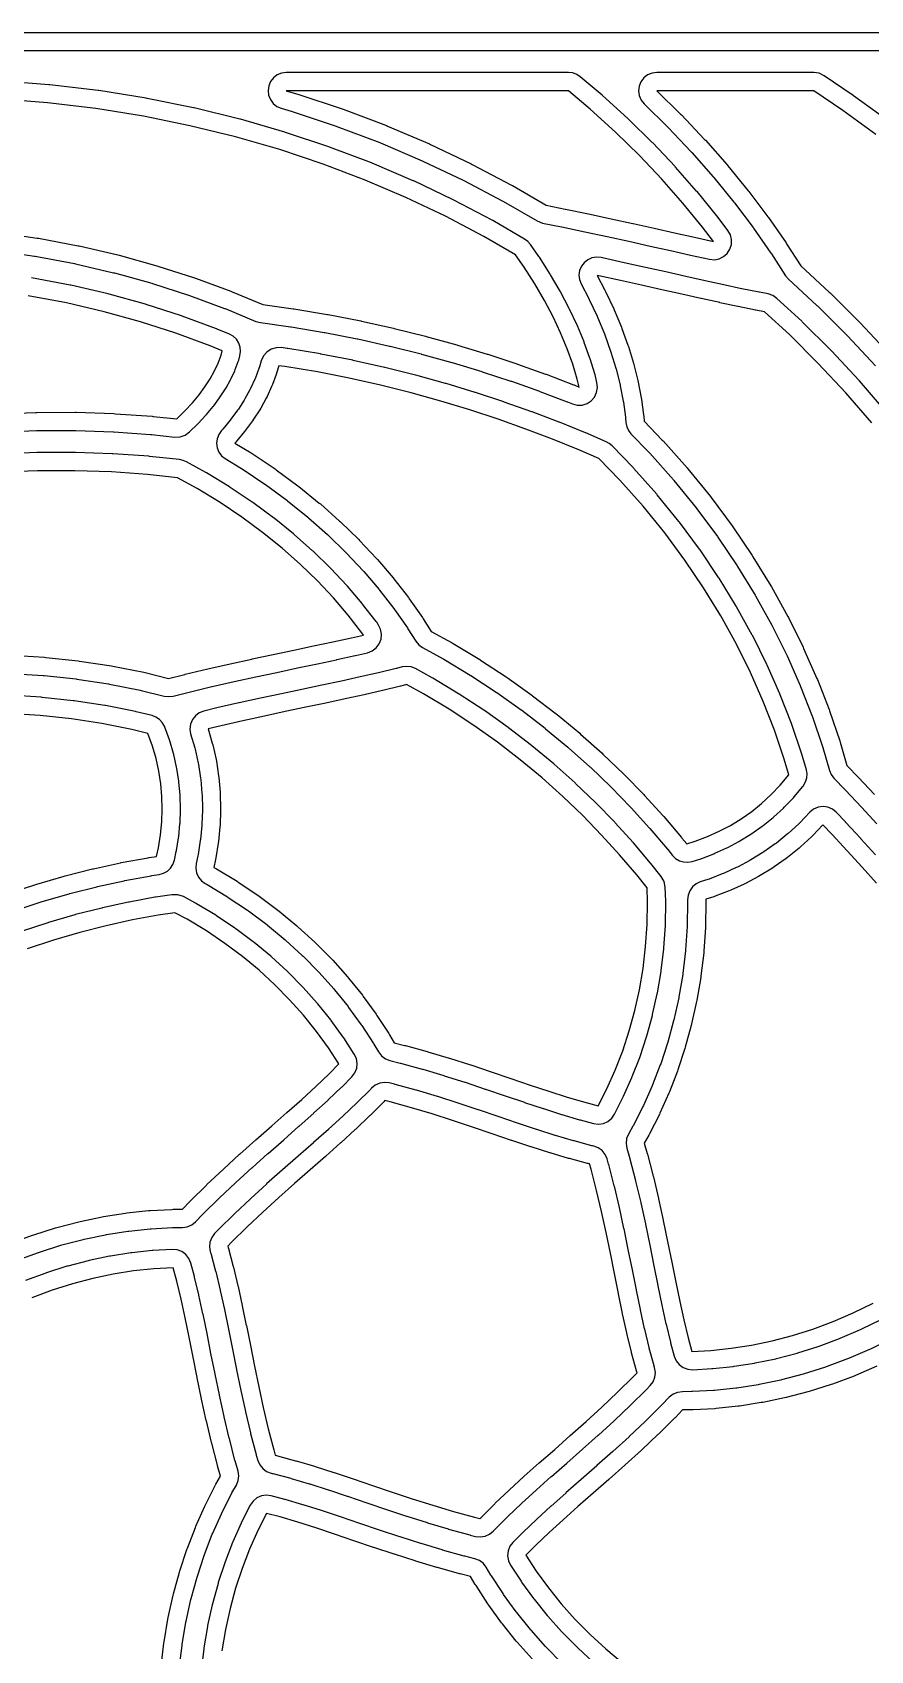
# Model space of a CAD drawing. Header units: millimetres. Extents: x -70 to 70, y -70 to 70.
# Drawn here: x -21.9 to 24, y -18.7 to 70 of the extents above; entities that cross this region are included whole.
import ezdxf

# ---------------------------------------------------------------- set-up
doc = ezdxf.new("R2010")
doc.units = ezdxf.units.MM
for name, color, linetype in [('FACE_OPENINGS', 2, 'Continuous'), ('FACE_OUTER', 3, 'Continuous'), ('MID_OPENINGS', 4, 'Continuous'), ('MID_OUTER', 7, 'Continuous')]:
    doc.layers.add(name, color=color, linetype=linetype)

msp = doc.modelspace()

# ---------------------------------------------------------------- linework, layer by layer
at = {"layer": 'FACE_OPENINGS'}
for points in [[(15.615, 59.925), (15.591, 59.954), (14.513, 61.276), (14.489, 61.305), (13.335, 62.616), (13.31, 62.644), (12.078, 63.941), (12.052, 63.968), (10.743, 65.248), (10.716, 65.273), (9.33, 66.533), (9.302, 66.557), (8.108, 67.564), (7.913, 67.693), (7.694, 67.773), (7.463, 67.8), (-8.015, 67.8), (-8.272, 67.766), (-8.512, 67.668), (-8.718, 67.511), (-8.877, 67.306), (-8.978, 67.067), (-9.014, 66.81), (-8.984, 66.553), (-8.887, 66.312), (-8.733, 66.104), (-8.53, 65.943), (-8.292, 65.839), (-7.738, 65.679), (-7.695, 65.666), (-5.28, 64.861), (-5.238, 64.846), (-2.89, 63.956), (-2.848, 63.939), (-0.568, 62.967), (-0.527, 62.948), (1.681, 61.897), (1.722, 61.877), (3.857, 60.752), (3.896, 60.73), (5.735, 59.662), (6.041, 59.546), (7.08, 59.339), (7.088, 59.337), (8.35, 59.076), (8.357, 59.074), (9.582, 58.812), (10.778, 58.549), (11.939, 58.29), (13.064, 58.038), (14.151, 57.793), (14.153, 57.793), (15.191, 57.562), (15.46, 57.539), (15.725, 57.589), (15.967, 57.708), (16.168, 57.888), (16.314, 58.115), (16.394, 58.373), (16.403, 58.642), (16.338, 58.904), (16.207, 59.14)], [(-10.643, 49.349), (-10.683, 49.292), (-11.047, 48.8), (-11.086, 48.75), (-11.493, 48.262), (-11.531, 48.218), (-11.574, 48.172), (-11.721, 47.967), (-11.812, 47.731), (-11.841, 47.48), (-11.806, 47.23), (-11.71, 46.997), (-11.558, 46.795), (-11.36, 46.637), (-10.476, 46.1), (-10.435, 46.074), (-9.198, 45.245), (-9.158, 45.217), (-7.985, 44.354), (-7.946, 44.324), (-6.839, 43.43), (-6.801, 43.397), (-5.76, 42.475), (-5.723, 42.441), (-4.747, 41.494), (-4.712, 41.458), (-3.803, 40.489), (-3.768, 40.451), (-2.926, 39.464), (-2.893, 39.423), (-2.117, 38.42), (-2.085, 38.378), (-1.375, 37.362), (-1.345, 37.317), (-0.915, 36.633), (-0.754, 36.437), (-0.549, 36.288), (0.59, 35.663), (0.627, 35.641), (2.069, 34.774), (2.105, 34.752), (3.493, 33.843), (3.527, 33.819), (4.861, 32.871), (4.895, 32.846), (6.174, 31.862), (6.206, 31.836), (7.431, 30.82), (7.462, 30.794), (8.632, 29.748), (8.661, 29.722), (9.778, 28.651), (9.805, 28.624), (10.868, 27.532), (10.893, 27.505), (11.904, 26.394), (11.928, 26.367), (12.887, 25.241), (12.909, 25.214), (13.165, 24.893), (13.337, 24.725), (13.543, 24.602), (13.774, 24.533), (14.014, 24.52), (14.25, 24.565), (14.714, 24.713), (14.768, 24.731), (15.438, 24.987), (15.492, 25.01), (16.136, 25.301), (16.192, 25.329), (16.81, 25.656), (16.865, 25.687), (17.459, 26.051), (17.513, 26.086), (18.083, 26.487), (18.135, 26.526), (18.68, 26.966), (18.73, 27.009), (19.251, 27.488), (19.297, 27.534), (19.793, 28.053), (19.836, 28.101), (20.306, 28.662), (20.345, 28.712), (20.35, 28.719), (20.464, 28.918), (20.53, 29.137), (20.544, 29.365), (20.505, 29.59), (20.256, 30.45), (20.243, 30.492), (19.705, 32.076), (19.69, 32.118), (19.073, 33.698), (19.056, 33.739), (18.359, 35.314), (18.34, 35.354), (17.563, 36.918), (17.542, 36.958), (16.683, 38.509), (16.66, 38.548), (15.72, 40.083), (15.696, 40.12), (14.673, 41.634), (14.647, 41.67), (13.542, 43.161), (13.515, 43.195), (12.328, 44.658), (12.3, 44.691), (11.031, 46.123), (11.001, 46.155), (9.851, 47.344), (9.699, 47.472), (9.525, 47.568), (8.415, 48.043), (8.396, 48.05), (6.964, 48.629), (6.944, 48.637), (5.472, 49.196), (5.451, 49.204), (3.939, 49.741), (3.917, 49.748), (2.365, 50.26), (2.342, 50.267), (0.75, 50.751), (0.726, 50.758), (-0.907, 51.21), (-0.931, 51.217), (-2.603, 51.635), (-2.629, 51.641), (-4.34, 52.022), (-4.366, 52.028), (-6.116, 52.368), (-6.143, 52.373), (-7.93, 52.671), (-7.958, 52.675), (-8.288, 52.721), (-8.573, 52.719), (-8.846, 52.637), (-9.085, 52.481), (-9.27, 52.265), (-9.386, 52.005), (-9.483, 51.668), (-9.51, 51.585), (-9.702, 51.07), (-9.734, 50.993), (-9.97, 50.484), (-10.006, 50.413), (-10.284, 49.911), (-10.322, 49.847)], [(-6.059, 34.22), (-7.152, 33.99), (-8.275, 33.753), (-8.277, 33.752), (-9.426, 33.507), (-9.431, 33.506), (-10.606, 33.248), (-10.613, 33.247), (-11.814, 32.974), (-11.823, 32.972), (-12.531, 32.805), (-12.783, 32.708), (-12.999, 32.547), (-13.165, 32.334), (-13.268, 32.085), (-13.3, 31.817), (-13.26, 31.55), (-13.035, 30.782), (-13.017, 30.713), (-12.847, 29.952), (-12.833, 29.881), (-12.714, 29.118), (-12.705, 29.047), (-12.636, 28.283), (-12.632, 28.212), (-12.612, 27.445), (-12.613, 27.376), (-12.641, 26.608), (-12.646, 26.54), (-12.722, 25.771), (-12.731, 25.706), (-12.854, 24.935), (-12.866, 24.873), (-12.96, 24.444), (-12.982, 24.187), (-12.937, 23.932), (-12.829, 23.698), (-12.665, 23.499), (-12.455, 23.349), (-12.395, 23.317), (-12.347, 23.29), (-11.239, 22.624), (-11.193, 22.594), (-10.135, 21.884), (-10.09, 21.852), (-9.082, 21.1), (-9.038, 21.066), (-8.082, 20.274), (-8.04, 20.238), (-7.135, 19.41), (-7.096, 19.371), (-6.244, 18.509), (-6.206, 18.468), (-5.407, 17.574), (-5.372, 17.532), (-4.627, 16.608), (-4.593, 16.564), (-3.902, 15.613), (-3.871, 15.568), (-3.234, 14.592), (-3.205, 14.546), (-2.956, 14.12), (-2.793, 13.911), (-2.58, 13.752), (-2.333, 13.654), (-1.769, 13.514), (-1.742, 13.507), (-0.556, 13.18), (-0.533, 13.173), (0.626, 12.826), (0.644, 12.821), (1.776, 12.46), (1.789, 12.456), (2.896, 12.088), (2.903, 12.086), (3.987, 11.718), (5.043, 11.36), (5.049, 11.358), (6.074, 11.018), (6.086, 11.014), (7.082, 10.699), (7.101, 10.693), (8.071, 10.406), (8.096, 10.399), (8.838, 10.201), (9.108, 10.167), (9.377, 10.207), (9.625, 10.318), (9.834, 10.492), (9.989, 10.715), (10.464, 11.654), (10.485, 11.699), (10.941, 12.723), (10.96, 12.769), (11.368, 13.825), (11.385, 13.872), (11.743, 14.958), (11.757, 15.006), (12.064, 16.122), (12.076, 16.171), (12.329, 17.314), (12.339, 17.364), (12.537, 18.533), (12.544, 18.583), (12.685, 19.777), (12.689, 19.827), (12.772, 21.044), (12.774, 21.094), (12.796, 22.332), (12.795, 22.381), (12.771, 23.146), (12.71, 23.459), (12.552, 23.738), (11.982, 24.452), (11.962, 24.476), (11.026, 25.575), (11.004, 25.6), (10.018, 26.684), (9.995, 26.708), (8.958, 27.774), (8.934, 27.798), (7.845, 28.842), (7.819, 28.866), (6.677, 29.885), (6.65, 29.909), (5.456, 30.9), (5.427, 30.923), (4.18, 31.882), (4.149, 31.905), (2.849, 32.829), (2.818, 32.85), (1.465, 33.736), (1.432, 33.757), (0.027, 34.602), (-0.007, 34.621), (-0.934, 35.131), (-1.168, 35.223), (-1.417, 35.254), (-1.666, 35.222), (-1.978, 35.142), (-1.995, 35.138), (-2.951, 34.906), (-2.964, 34.903), (-3.956, 34.676), (-3.965, 34.674), (-4.989, 34.449), (-6.056, 34.221)], [(10.965, 2.172), (10.742, 3.291), (10.741, 3.297), (10.508, 4.43), (10.505, 4.442), (10.255, 5.587), (10.251, 5.604), (9.977, 6.76), (9.972, 6.781), (9.669, 7.946), (9.662, 7.971), (9.578, 8.263), (9.472, 8.505), (9.306, 8.711), (9.092, 8.866), (8.845, 8.96), (8.784, 8.974), (8.75, 8.982), (7.772, 9.244), (7.745, 9.251), (6.751, 9.545), (6.73, 9.551), (5.717, 9.872), (5.703, 9.877), (4.668, 10.22), (4.661, 10.223), (3.602, 10.582), (2.521, 10.948), (2.515, 10.95), (1.417, 11.315), (1.406, 11.319), (0.289, 11.674), (0.272, 11.68), (-0.866, 12.02), (-0.887, 12.027), (-2.047, 12.346), (-2.072, 12.353), (-2.367, 12.426), (-2.63, 12.455), (-2.891, 12.414), (-3.132, 12.307), (-3.337, 12.139), (-3.379, 12.094), (-3.404, 12.069), (-4.119, 11.353), (-4.14, 11.333), (-4.891, 10.619), (-4.907, 10.604), (-5.691, 9.887), (-5.702, 9.877), (-6.517, 9.153), (-6.522, 9.148), (-7.363, 8.41), (-8.221, 7.657), (-8.226, 7.653), (-9.09, 6.885), (-9.099, 6.877), (-9.966, 6.087), (-9.979, 6.075), (-10.843, 5.26), (-10.859, 5.245), (-11.716, 4.4), (-11.734, 4.382), (-11.945, 4.163), (-12.101, 3.95), (-12.197, 3.704), (-12.224, 3.441), (-12.182, 3.18), (-12.164, 3.12), (-12.154, 3.087), (-11.891, 2.109), (-11.884, 2.081), (-11.642, 1.074), (-11.637, 1.053), (-11.408, 0.015), (-11.405, 0), (-11.185, -1.067), (-11.184, -1.075), (-10.965, -2.172), (-10.742, -3.291), (-10.741, -3.297), (-10.508, -4.43), (-10.505, -4.442), (-10.255, -5.587), (-10.251, -5.604), (-9.977, -6.76), (-9.972, -6.781), (-9.669, -7.946), (-9.662, -7.971), (-9.578, -8.263), (-9.472, -8.505), (-9.306, -8.711), (-9.092, -8.866), (-8.845, -8.96), (-8.784, -8.974), (-8.75, -8.982), (-7.772, -9.244), (-7.745, -9.251), (-6.751, -9.545), (-6.73, -9.551), (-5.717, -9.872), (-5.703, -9.877), (-4.668, -10.22), (-4.661, -10.223), (-3.602, -10.582), (-2.521, -10.948), (-2.515, -10.95), (-1.417, -11.315), (-1.406, -11.319), (-0.289, -11.674), (-0.272, -11.68), (0.866, -12.02), (0.887, -12.027), (2.047, -12.346), (2.072, -12.353), (2.367, -12.426), (2.63, -12.455), (2.891, -12.414), (3.132, -12.307), (3.337, -12.139), (3.379, -12.094), (3.404, -12.069), (4.119, -11.353), (4.14, -11.333), (4.891, -10.619), (4.907, -10.604), (5.691, -9.887), (5.702, -9.877), (6.517, -9.153), (6.522, -9.148), (7.363, -8.41), (8.221, -7.657), (8.226, -7.653), (9.09, -6.885), (9.099, -6.877), (9.966, -6.087), (9.979, -6.075), (10.843, -5.26), (10.859, -5.245), (11.716, -4.4), (11.734, -4.382), (11.945, -4.163), (12.101, -3.95), (12.197, -3.704), (12.224, -3.441), (12.182, -3.18), (12.164, -3.12), (12.154, -3.087), (11.891, -2.109), (11.884, -2.081), (11.642, -1.074), (11.637, -1.053), (11.408, -0.015), (11.405, 0), (11.185, 1.067), (11.184, 1.075)]]:
    msp.add_lwpolyline(points, close=True, dxfattribs=at)
for points in [[(24.912, 65.206), (23.094, 66.528), (23.069, 66.545), (21.485, 67.626), (21.216, 67.756), (20.921, 67.8), (12.303, 67.8), (12.043, 67.766), (11.801, 67.665), (11.593, 67.505), (11.435, 67.296), (11.335, 67.053), (11.303, 66.793), (11.339, 66.533), (11.442, 66.292), (11.604, 66.085), (12.906, 64.811), (12.935, 64.782), (14.194, 63.455), (14.222, 63.424), (15.404, 62.082), (15.43, 62.05), (16.534, 60.697), (16.56, 60.664), (17.587, 59.302), (17.612, 59.268), (18.563, 57.901), (18.587, 57.866), (19.356, 56.665), (19.521, 56.468), (21.077, 55.038), (21.107, 55.009), (22.726, 53.403), (22.755, 53.373), (24.291, 51.728)], [(-24.028, 58.067), (-21.823, 57.742), (-21.779, 57.735), (-19.625, 57.327), (-19.58, 57.317), (-17.481, 56.828), (-17.437, 56.817), (-15.394, 56.252), (-15.35, 56.238), (-13.367, 55.599), (-13.324, 55.584), (-11.402, 54.875), (-11.359, 54.858), (-9.684, 54.158), (-9.435, 54.09), (-7.779, 53.862), (-7.749, 53.857), (-5.931, 53.554), (-5.901, 53.549), (-4.122, 53.203), (-4.093, 53.197), (-2.354, 52.809), (-2.326, 52.803), (-0.626, 52.378), (-0.6, 52.371), (1.059, 51.911), (1.085, 51.903), (2.703, 51.412), (2.728, 51.404), (4.305, 50.884), (4.329, 50.876), (5.864, 50.331), (5.887, 50.322), (7.381, 49.754), (7.403, 49.746), (7.677, 49.635), (7.943, 49.568), (8.217, 49.576), (8.479, 49.658), (8.708, 49.808), (8.888, 50.014), (9.006, 50.262), (9.052, 50.532), (9.022, 50.804), (8.917, 51.227), (8.903, 51.277), (8.651, 52.104), (8.635, 52.151), (8.33, 52.998), (8.313, 53.043), (7.953, 53.909), (7.935, 53.951), (7.52, 54.834), (7.5, 54.875), (7.027, 55.772), (7.006, 55.81), (6.476, 56.72), (6.454, 56.757), (5.864, 57.677), (5.841, 57.711), (5.374, 58.377), (5.232, 58.54), (5.057, 58.668), (3.313, 59.681), (3.277, 59.701), (1.182, 60.805), (1.145, 60.823), (-1.023, 61.855), (-1.06, 61.872), (-3.298, 62.827), (-3.336, 62.842), (-5.643, 63.716), (-5.681, 63.73), (-8.053, 64.52), (-8.092, 64.533), (-10.526, 65.235), (-10.566, 65.246), (-13.06, 65.857), (-13.099, 65.866), (-15.65, 66.382), (-15.69, 66.389), (-18.294, 66.807), (-18.334, 66.813), (-20.988, 67.129), (-21.028, 67.133), (-23.532, 67.329)], [(24.851, 49.248), (23.425, 50.896), (23.4, 50.924), (21.892, 52.539), (21.866, 52.566), (20.277, 54.143), (20.249, 54.169), (18.891, 55.417), (18.664, 55.574), (18.403, 55.663), (17.928, 55.755), (17.917, 55.757), (16.966, 55.951), (16.957, 55.953), (15.974, 56.162), (14.949, 56.386), (13.891, 56.622), (13.889, 56.622), (12.801, 56.867), (11.679, 57.119), (11.677, 57.119), (10.523, 57.377), (10.52, 57.377), (9.334, 57.638), (9.329, 57.639), (9.246, 57.656), (8.996, 57.678), (8.748, 57.636), (8.519, 57.534), (8.322, 57.378), (8.17, 57.178), (8.073, 56.946), (8.037, 56.698), (8.063, 56.448), (8.151, 56.213), (8.573, 55.411), (8.595, 55.367), (9.032, 54.439), (9.052, 54.393), (9.431, 53.478), (9.45, 53.429), (9.773, 52.532), (9.791, 52.48), (10.059, 51.6), (10.074, 51.546), (10.289, 50.685), (10.302, 50.628), (10.464, 49.788), (10.474, 49.728), (10.586, 48.911), (10.593, 48.848), (10.611, 48.614), (10.655, 48.388), (10.749, 48.179), (10.889, 47.996), (11.88, 46.972), (11.913, 46.937), (13.214, 45.47), (13.245, 45.433), (14.462, 43.933), (14.492, 43.895), (15.626, 42.365), (15.654, 42.326), (16.704, 40.771), (16.73, 40.73), (17.696, 39.154), (17.721, 39.112), (18.604, 37.518), (18.626, 37.474), (19.426, 35.866), (19.447, 35.822), (20.163, 34.203), (20.182, 34.157), (20.817, 32.531), (20.834, 32.485), (21.387, 30.855), (21.402, 30.808), (21.767, 29.547), (21.863, 29.324), (22.009, 29.131), (22.639, 28.478), (22.648, 28.469), (23.52, 27.545), (23.527, 27.537), (24.369, 26.627)], [(-23.821, 48.089), (-21.716, 48.172), (-21.675, 48.172), (-19.597, 48.177), (-19.557, 48.177), (-17.508, 48.106), (-17.468, 48.104), (-15.451, 47.96), (-15.411, 47.957), (-14.129, 47.818), (-13.836, 47.83), (-13.559, 47.926), (-13.322, 48.098), (-12.875, 48.535), (-12.842, 48.57), (-12.431, 49.013), (-12.396, 49.052), (-12.029, 49.493), (-11.993, 49.539), (-11.668, 49.978), (-11.633, 50.029), (-11.351, 50.466), (-11.316, 50.524), (-11.075, 50.96), (-11.042, 51.024), (-10.841, 51.459), (-10.812, 51.529), (-10.649, 51.964), (-10.624, 52.039), (-10.56, 52.266), (-10.522, 52.505), (-10.542, 52.746), (-10.62, 52.975), (-10.75, 53.178), (-10.925, 53.344), (-11.136, 53.464), (-11.801, 53.742), (-11.84, 53.757), (-13.718, 54.45), (-13.757, 54.464), (-15.697, 55.089), (-15.737, 55.101), (-17.735, 55.655), (-17.775, 55.665), (-19.83, 56.143), (-19.871, 56.152), (-21.98, 56.552)], [(-23.141, 34.868), (-21.348, 34.756), (-21.299, 34.752), (-19.539, 34.563), (-19.49, 34.557), (-17.764, 34.293), (-17.716, 34.285), (-16.027, 33.949), (-15.979, 33.938), (-14.705, 33.625), (-14.464, 33.596), (-14.224, 33.625), (-13.343, 33.845), (-13.331, 33.848), (-12.095, 34.141), (-12.084, 34.144), (-10.875, 34.418), (-10.867, 34.42), (-9.686, 34.678), (-8.527, 34.926), (-7.4, 35.164), (-6.309, 35.394), (-6.306, 35.394), (-5.251, 35.62), (-5.245, 35.621), (-4.228, 35.845), (-4.219, 35.847), (-3.563, 35.997), (-3.303, 36.096), (-3.08, 36.264), (-2.912, 36.486), (-2.812, 36.746), (-2.788, 37.023), (-2.841, 37.297), (-2.967, 37.545), (-3.053, 37.668), (-3.082, 37.707), (-3.826, 38.668), (-3.856, 38.705), (-4.664, 39.652), (-4.696, 39.687), (-5.569, 40.618), (-5.602, 40.651), (-6.54, 41.562), (-6.574, 41.594), (-7.578, 42.482), (-7.612, 42.512), (-8.681, 43.375), (-8.716, 43.402), (-9.849, 44.236), (-9.886, 44.261), (-11.083, 45.063), (-11.12, 45.087), (-12.381, 45.853), (-12.418, 45.875), (-13.491, 46.465), (-13.673, 46.543), (-13.866, 46.583), (-15.52, 46.761), (-15.556, 46.765), (-17.533, 46.905), (-17.569, 46.907), (-19.578, 46.977), (-19.615, 46.977), (-21.652, 46.972), (-21.689, 46.972), (-23.753, 46.89)], [(-22.937, 21.859), (-21.447, 22.35), (-21.409, 22.362), (-19.924, 22.793), (-19.887, 22.803), (-18.409, 23.178), (-18.373, 23.186), (-16.906, 23.506), (-16.871, 23.513), (-15.416, 23.781), (-15.382, 23.786), (-14.976, 23.848), (-14.744, 23.912), (-14.535, 24.03), (-14.359, 24.195), (-14.228, 24.396), (-14.149, 24.623), (-14.045, 25.099), (-14.034, 25.155), (-13.921, 25.863), (-13.913, 25.922), (-13.843, 26.625), (-13.839, 26.687), (-13.813, 27.386), (-13.813, 27.449), (-13.831, 28.146), (-13.834, 28.21), (-13.897, 28.904), (-13.905, 28.968), (-14.013, 29.661), (-14.026, 29.725), (-14.18, 30.416), (-14.196, 30.478), (-14.398, 31.168), (-14.419, 31.229), (-14.669, 31.917), (-14.693, 31.976), (-14.696, 31.984), (-14.811, 32.181), (-14.968, 32.347), (-15.159, 32.474), (-15.373, 32.553), (-16.242, 32.767), (-16.286, 32.777), (-17.926, 33.103), (-17.97, 33.111), (-19.647, 33.367), (-19.691, 33.373), (-21.403, 33.556), (-21.447, 33.56), (-23.191, 33.669)], [(24.301, 24.92), (23.491, 25.809), (23.486, 25.815), (22.65, 26.718), (22.643, 26.725), (22.144, 27.254), (21.934, 27.424), (21.687, 27.531), (21.42, 27.568), (21.152, 27.533), (20.904, 27.427), (20.693, 27.259), (20.14, 26.679), (20.089, 26.629), (19.516, 26.101), (19.461, 26.055), (18.86, 25.57), (18.803, 25.527), (18.175, 25.085), (18.116, 25.046), (17.462, 24.645), (17.402, 24.611), (16.722, 24.252), (16.662, 24.222), (15.957, 23.903), (15.897, 23.878), (15.167, 23.599), (15.108, 23.579), (14.689, 23.445), (14.456, 23.336), (14.257, 23.17), (14.108, 22.959), (14.018, 22.717), (13.993, 22.46), (13.995, 22.393), (13.996, 22.338), (13.973, 21.046), (13.971, 20.991), (13.885, 19.719), (13.88, 19.664), (13.732, 18.415), (13.725, 18.36), (13.517, 17.136), (13.507, 17.082), (13.242, 15.884), (13.228, 15.831), (12.907, 14.662), (12.891, 14.609), (12.516, 13.47), (12.497, 13.418), (12.069, 12.311), (12.048, 12.26), (11.57, 11.186), (11.547, 11.136), (11.02, 10.096), (10.995, 10.048), (10.75, 9.62), (10.651, 9.374), (10.619, 9.11), (10.658, 8.848), (10.819, 8.289), (10.827, 8.262), (11.136, 7.072), (11.142, 7.048), (11.421, 5.871), (11.425, 5.853), (11.679, 4.692), (11.682, 4.678), (11.917, 3.536), (11.918, 3.529), (12.142, 2.406), (12.36, 1.313), (12.361, 1.306), (12.579, 0.249), (12.582, 0.236), (12.806, -0.784), (12.811, -0.803), (13.048, -1.787), (13.054, -1.812), (13.253, -2.554), (13.359, -2.804), (13.528, -3.017), (13.748, -3.176), (14.003, -3.271), (14.274, -3.293), (15.324, -3.235), (15.374, -3.231), (16.488, -3.114), (16.538, -3.107), (17.656, -2.932), (17.706, -2.923), (18.826, -2.69), (18.875, -2.679), (19.994, -2.387), (20.042, -2.373), (21.159, -2.02), (21.207, -2.004), (22.319, -1.59), (22.365, -1.572), (23.47, -1.097), (23.516, -1.076), (24.611, -0.538)], [(-22.763, 2.706), (-21.599, 3.138), (-21.547, 3.156), (-20.377, 3.525), (-20.324, 3.541), (-19.151, 3.847), (-19.097, 3.86), (-17.923, 4.104), (-17.869, 4.114), (-16.696, 4.297), (-16.641, 4.304), (-15.472, 4.427), (-15.418, 4.432), (-14.254, 4.496), (-14.199, 4.497), (-13.706, 4.5), (-13.443, 4.537), (-13.199, 4.641), (-12.991, 4.806), (-12.588, 5.225), (-12.568, 5.245), (-11.692, 6.108), (-11.675, 6.125), (-10.795, 6.955), (-10.781, 6.968), (-9.902, 7.768), (-9.892, 7.777), (-9.02, 8.552), (-9.015, 8.557), (-8.155, 9.312), (-7.317, 10.048), (-7.312, 10.052), (-6.505, 10.769), (-6.495, 10.778), (-5.724, 11.483), (-5.71, 11.496), (-4.977, 12.193), (-4.958, 12.211), (-4.415, 12.755), (-4.251, 12.971), (-4.151, 13.224), (-4.123, 13.494), (-4.169, 13.762), (-4.285, 14.008), (-4.861, 14.889), (-4.889, 14.93), (-5.548, 15.836), (-5.578, 15.876), (-6.289, 16.757), (-6.321, 16.795), (-7.083, 17.649), (-7.117, 17.685), (-7.93, 18.509), (-7.966, 18.544), (-8.83, 19.335), (-8.868, 19.368), (-9.782, 20.124), (-9.821, 20.155), (-10.785, 20.874), (-10.826, 20.903), (-11.839, 21.583), (-11.881, 21.609), (-12.942, 22.247), (-12.985, 22.272), (-13.659, 22.633), (-13.962, 22.736), (-14.281, 22.74), (-15.185, 22.603), (-15.216, 22.597), (-16.636, 22.336), (-16.668, 22.33), (-18.1, 22.018), (-18.132, 22.01), (-19.574, 21.645), (-19.607, 21.636), (-21.056, 21.215), (-21.09, 21.204), (-22.543, 20.725)], [(-13.88, -19.664), (-13.732, -18.415), (-13.725, -18.36), (-13.517, -17.136), (-13.507, -17.082), (-13.242, -15.884), (-13.228, -15.831), (-12.907, -14.662), (-12.891, -14.609), (-12.516, -13.47), (-12.497, -13.418), (-12.069, -12.311), (-12.048, -12.26), (-11.57, -11.186), (-11.547, -11.136), (-11.02, -10.096), (-10.995, -10.048), (-10.75, -9.62), (-10.651, -9.374), (-10.619, -9.11), (-10.658, -8.848), (-10.819, -8.289), (-10.827, -8.262), (-11.136, -7.072), (-11.142, -7.048), (-11.421, -5.871), (-11.425, -5.853), (-11.679, -4.692), (-11.682, -4.678), (-11.917, -3.536), (-11.918, -3.529), (-12.142, -2.406), (-12.36, -1.313), (-12.361, -1.306), (-12.579, -0.249), (-12.582, -0.236), (-12.806, 0.784), (-12.811, 0.803), (-13.048, 1.787), (-13.054, 1.812), (-13.253, 2.554), (-13.359, 2.804), (-13.528, 3.017), (-13.748, 3.176), (-14.003, 3.271), (-14.274, 3.293), (-15.324, 3.235), (-15.374, 3.231), (-16.488, 3.114), (-16.538, 3.107), (-17.656, 2.932), (-17.706, 2.923), (-18.826, 2.69), (-18.875, 2.679), (-19.994, 2.387), (-20.042, 2.373), (-21.159, 2.02), (-21.207, 2.004), (-22.319, 1.59)], [(25.164, -1.604), (24.02, -2.165), (23.97, -2.188), (22.814, -2.685), (22.763, -2.706), (21.599, -3.138), (21.547, -3.156), (20.377, -3.525), (20.324, -3.541), (19.151, -3.847), (19.097, -3.86), (17.923, -4.104), (17.869, -4.114), (16.696, -4.297), (16.641, -4.304), (15.472, -4.427), (15.418, -4.432), (14.254, -4.496), (14.199, -4.497), (13.706, -4.5), (13.443, -4.537), (13.199, -4.641), (12.991, -4.806), (12.588, -5.225), (12.568, -5.245), (11.692, -6.108), (11.675, -6.125), (10.795, -6.955), (10.781, -6.968), (9.902, -7.768), (9.892, -7.777), (9.02, -8.552), (9.015, -8.557), (8.155, -9.312), (7.317, -10.048), (7.312, -10.052), (6.505, -10.769), (6.495, -10.778), (5.724, -11.483), (5.71, -11.496), (4.977, -12.193), (4.958, -12.211), (4.415, -12.755), (4.251, -12.971), (4.151, -13.224), (4.123, -13.494), (4.169, -13.762), (4.285, -14.008), (4.861, -14.889), (4.889, -14.93), (5.548, -15.836), (5.578, -15.876), (6.289, -16.757), (6.321, -16.795), (7.083, -17.649), (7.117, -17.685), (7.93, -18.509), (7.966, -18.544), (8.83, -19.335)], [(7.096, -19.371), (6.244, -18.509), (6.206, -18.468), (5.407, -17.574), (5.372, -17.532), (4.627, -16.608), (4.593, -16.564), (3.902, -15.613), (3.871, -15.568), (3.234, -14.592), (3.205, -14.546), (2.956, -14.12), (2.793, -13.911), (2.58, -13.752), (2.333, -13.654), (1.769, -13.514), (1.742, -13.507), (0.556, -13.18), (0.533, -13.173), (-0.626, -12.826), (-0.644, -12.821), (-1.776, -12.46), (-1.789, -12.456), (-2.896, -12.088), (-2.903, -12.086), (-3.987, -11.718), (-5.043, -11.36), (-5.049, -11.358), (-6.074, -11.018), (-6.086, -11.014), (-7.082, -10.699), (-7.101, -10.693), (-8.071, -10.406), (-8.096, -10.399), (-8.838, -10.201), (-9.108, -10.167), (-9.377, -10.207), (-9.625, -10.318), (-9.834, -10.492), (-9.989, -10.715), (-10.464, -11.654), (-10.485, -11.699), (-10.941, -12.723), (-10.96, -12.769), (-11.368, -13.825), (-11.385, -13.872), (-11.743, -14.958), (-11.757, -15.006), (-12.064, -16.122), (-12.076, -16.171), (-12.329, -17.314), (-12.339, -17.364), (-12.537, -18.533), (-12.544, -18.583), (-12.685, -19.777)]]:
    msp.add_lwpolyline(points, dxfattribs=at)
at = {"layer": 'FACE_OUTER'}
msp.add_lwpolyline([(-69, -68.586), (-69, 68.586), (-68.586, 69), (68.586, 69), (69, 68.586), (69, -68.586), (68.586, -69), (-68.586, -69)], close=True, dxfattribs=at)
at = {"layer": 'MID_OPENINGS'}
for points in [[(14.816, 59.322), (13.739, 60.644), (12.584, 61.955), (11.353, 63.253), (10.044, 64.533), (8.657, 65.793), (7.463, 66.8), (-8.015, 66.8), (-7.45, 66.637), (-7.388, 66.618), (-4.955, 65.807), (-4.893, 65.785), (-2.526, 64.887), (-2.465, 64.863), (-0.166, 63.882), (-0.107, 63.855), (2.12, 62.796), (2.179, 62.766), (4.332, 61.631), (4.389, 61.6), (6.237, 60.527), (7.277, 60.319), (7.29, 60.317), (8.555, 60.054), (8.565, 60.052), (9.793, 59.789), (9.801, 59.787), (10.994, 59.526), (11, 59.524), (12.157, 59.266), (12.16, 59.266), (13.283, 59.013), (14.37, 58.769), (15.408, 58.538)], [(-9.812, 48.794), (-9.869, 48.711), (-10.251, 48.194), (-10.309, 48.121), (-10.733, 47.611), (-10.789, 47.548), (-10.841, 47.492), (-9.947, 46.948), (-9.888, 46.911), (-8.632, 46.07), (-8.574, 46.029), (-7.383, 45.152), (-7.327, 45.109), (-6.202, 44.2), (-6.146, 44.154), (-5.088, 43.216), (-5.034, 43.166), (-4.042, 42.204), (-3.99, 42.151), (-3.066, 41.165), (-3.015, 41.109), (-2.157, 40.104), (-2.109, 40.045), (-1.318, 39.023), (-1.272, 38.961), (-0.548, 37.925), (-0.505, 37.86), (-0.068, 37.165), (1.08, 36.534), (1.134, 36.503), (2.592, 35.627), (2.645, 35.594), (4.049, 34.674), (4.099, 34.64), (5.449, 33.68), (5.497, 33.644), (6.791, 32.649), (6.838, 32.612), (8.077, 31.584), (8.121, 31.546), (9.305, 30.488), (9.347, 30.45), (10.476, 29.367), (10.515, 29.328), (11.591, 28.223), (11.628, 28.184), (12.649, 27.061), (12.684, 27.021), (13.653, 25.883), (13.685, 25.845), (13.946, 25.518), (14.411, 25.665), (15.08, 25.921), (15.724, 26.213), (16.343, 26.54), (16.937, 26.903), (17.507, 27.305), (18.052, 27.745), (18.573, 28.224), (19.07, 28.744), (19.54, 29.305), (19.545, 29.312), (19.296, 30.171), (18.758, 31.754), (18.142, 33.335), (17.445, 34.909), (16.667, 36.473), (15.808, 38.025), (14.867, 39.56), (13.844, 41.074), (12.739, 42.565), (11.551, 44.028), (10.282, 45.459), (9.132, 46.649), (8.022, 47.123), (6.589, 47.702), (5.117, 48.261), (3.604, 48.799), (2.052, 49.311), (0.459, 49.794), (-1.174, 50.247), (-2.846, 50.665), (-4.557, 51.046), (-6.307, 51.387), (-8.095, 51.684), (-8.425, 51.73), (-8.527, 51.374), (-8.566, 51.254), (-8.772, 50.702), (-8.819, 50.59), (-9.07, 50.048), (-9.122, 49.945), (-9.417, 49.412), (-9.473, 49.318)], [(-5.852, 33.242), (-6.946, 33.011), (-8.068, 32.774), (-9.217, 32.529), (-10.392, 32.272), (-11.592, 31.999), (-12.3, 31.831), (-12.071, 31.047), (-12.045, 30.947), (-11.867, 30.154), (-11.848, 30.052), (-11.724, 29.257), (-11.711, 29.154), (-11.639, 28.357), (-11.633, 28.254), (-11.612, 27.455), (-11.613, 27.354), (-11.643, 26.555), (-11.649, 26.457), (-11.729, 25.657), (-11.741, 25.563), (-11.869, 24.763), (-11.886, 24.673), (-11.983, 24.23), (-11.912, 24.192), (-11.843, 24.153), (-10.714, 23.475), (-10.646, 23.432), (-9.567, 22.708), (-9.502, 22.661), (-8.474, 21.894), (-8.41, 21.844), (-7.434, 21.037), (-7.374, 20.984), (-6.451, 20.139), (-6.393, 20.083), (-5.523, 19.202), (-5.468, 19.144), (-4.653, 18.23), (-4.601, 18.169), (-3.84, 17.226), (-3.792, 17.162), (-3.086, 16.191), (-3.041, 16.125), (-2.39, 15.129), (-2.348, 15.061), (-2.093, 14.625), (-1.522, 14.483), (-1.482, 14.473), (-0.285, 14.143), (-0.251, 14.133), (0.917, 13.783), (0.943, 13.775), (2.083, 13.412), (2.101, 13.406), (3.213, 13.037), (3.223, 13.033), (4.308, 12.665), (5.364, 12.307), (6.389, 11.967), (7.384, 11.652), (8.354, 11.365), (9.096, 11.167), (9.571, 12.105), (10.027, 13.129), (10.435, 14.185), (10.793, 15.271), (11.1, 16.387), (11.353, 17.531), (11.551, 18.7), (11.692, 19.895), (11.774, 21.112), (11.796, 22.349), (11.771, 23.114), (11.201, 23.828), (10.265, 24.927), (9.278, 26.011), (8.241, 27.076), (7.153, 28.12), (6.011, 29.14), (4.817, 30.13), (3.57, 31.09), (2.27, 32.014), (0.917, 32.9), (-0.488, 33.745), (-1.416, 34.254), (-1.731, 34.173), (-1.756, 34.167), (-2.719, 33.934), (-2.738, 33.929), (-3.734, 33.701), (-3.748, 33.698), (-4.778, 33.471), (-4.787, 33.47), (-5.848, 33.243)], [(9.984, 1.976), (9.761, 3.096), (9.528, 4.228), (9.278, 5.374), (9.004, 6.53), (8.701, 7.694), (8.617, 7.986), (8.549, 8.002), (8.5, 8.014), (7.508, 8.279), (7.468, 8.29), (6.463, 8.587), (6.432, 8.597), (5.412, 8.92), (5.391, 8.927), (4.352, 9.272), (4.342, 9.275), (3.28, 9.635), (2.2, 10.001), (1.102, 10.366), (-0.015, 10.722), (-1.153, 11.062), (-2.313, 11.382), (-2.607, 11.455), (-2.655, 11.404), (-2.69, 11.368), (-3.416, 10.642), (-3.446, 10.613), (-4.205, 9.891), (-4.229, 9.869), (-5.019, 9.147), (-5.035, 9.132), (-5.854, 8.404), (-5.862, 8.397), (-6.704, 7.658), (-7.561, 6.906), (-8.426, 6.137), (-9.293, 5.348), (-10.157, 4.533), (-11.014, 3.688), (-11.224, 3.47), (-11.204, 3.403), (-11.19, 3.354), (-10.924, 2.362), (-10.914, 2.322), (-10.668, 1.303), (-10.661, 1.272), (-10.431, 0.226), (-10.426, 0.206), (-10.205, -0.867), (-10.203, -0.877), (-9.984, -1.976), (-9.761, -3.096), (-9.528, -4.228), (-9.278, -5.374), (-9.004, -6.53), (-8.701, -7.694), (-8.617, -7.986), (-8.549, -8.002), (-8.5, -8.014), (-7.508, -8.279), (-7.468, -8.29), (-6.463, -8.587), (-6.432, -8.597), (-5.412, -8.92), (-5.391, -8.927), (-4.352, -9.272), (-4.342, -9.275), (-3.28, -9.635), (-2.2, -10.001), (-1.102, -10.366), (0.015, -10.722), (1.153, -11.062), (2.313, -11.382), (2.607, -11.455), (2.655, -11.404), (2.69, -11.368), (3.416, -10.642), (3.446, -10.613), (4.205, -9.891), (4.229, -9.869), (5.019, -9.147), (5.035, -9.132), (5.854, -8.404), (5.862, -8.397), (6.704, -7.658), (7.561, -6.906), (8.426, -6.137), (9.293, -5.348), (10.157, -4.533), (11.014, -3.688), (11.224, -3.47), (11.204, -3.403), (11.19, -3.354), (10.924, -2.362), (10.914, -2.322), (10.668, -1.303), (10.661, -1.272), (10.431, -0.226), (10.426, -0.206), (10.205, 0.867), (10.203, 0.877)]]:
    msp.add_lwpolyline(points, close=True, dxfattribs=at)
for points in [[(24.324, 64.397), (22.506, 65.719), (20.921, 66.8), (12.303, 66.8), (13.612, 65.52), (13.654, 65.477), (14.926, 64.136), (14.966, 64.092), (16.16, 62.736), (16.199, 62.69), (17.315, 61.321), (17.353, 61.274), (18.391, 59.897), (18.427, 59.847), (19.389, 58.465), (19.424, 58.414), (20.198, 57.204), (21.76, 55.768), (21.805, 55.726), (23.437, 54.106), (23.479, 54.062), (25.028, 52.403)], [(-23.893, 59.058), (-21.667, 58.73), (-21.602, 58.719), (-19.428, 58.307), (-19.364, 58.293), (-17.244, 57.8), (-17.18, 57.784), (-15.117, 57.213), (-15.053, 57.193), (-13.05, 56.548), (-12.987, 56.526), (-11.046, 55.809), (-10.983, 55.785), (-9.299, 55.081), (-7.636, 54.851), (-7.591, 54.845), (-5.76, 54.54), (-5.717, 54.532), (-3.925, 54.183), (-3.883, 54.174), (-2.13, 53.784), (-2.09, 53.774), (-0.378, 53.346), (-0.339, 53.336), (1.332, 52.873), (1.37, 52.862), (3, 52.367), (3.036, 52.356), (4.624, 51.832), (4.658, 51.82), (6.204, 51.271), (6.237, 51.259), (7.741, 50.687), (7.773, 50.675), (8.052, 50.562), (7.946, 50.985), (7.694, 51.812), (7.389, 52.66), (7.03, 53.526), (6.615, 54.409), (6.142, 55.307), (5.612, 56.217), (5.022, 57.137), (4.555, 57.803), (2.811, 58.816), (0.716, 59.92), (-1.452, 60.952), (-3.691, 61.907), (-5.997, 62.781), (-8.369, 63.572), (-10.804, 64.274), (-13.298, 64.885), (-15.849, 65.402), (-18.453, 65.82), (-21.106, 66.136), (-23.61, 66.332)], [(24.095, 48.593), (22.669, 50.242), (21.161, 51.856), (19.572, 53.433), (18.214, 54.681), (17.737, 54.773), (17.72, 54.777), (16.764, 54.971), (16.752, 54.974), (15.764, 55.184), (15.754, 55.186), (14.733, 55.41), (14.727, 55.411), (13.673, 55.646), (13.67, 55.646), (12.581, 55.891), (11.46, 56.143), (10.306, 56.401), (9.119, 56.661), (9.037, 56.679), (9.463, 55.867), (9.495, 55.803), (9.941, 54.854), (9.971, 54.786), (10.36, 53.851), (10.387, 53.779), (10.719, 52.859), (10.744, 52.783), (11.019, 51.879), (11.041, 51.8), (11.262, 50.914), (11.281, 50.831), (11.449, 49.965), (11.463, 49.877), (11.578, 49.032), (11.588, 48.941), (11.608, 48.692), (12.606, 47.659), (12.654, 47.608), (13.969, 46.125), (14.014, 46.072), (15.246, 44.554), (15.288, 44.499), (16.435, 42.952), (16.476, 42.895), (17.539, 41.322), (17.577, 41.262), (18.555, 39.667), (18.59, 39.606), (19.484, 37.992), (19.517, 37.93), (20.326, 36.301), (20.356, 36.237), (21.082, 34.597), (21.11, 34.531), (21.752, 32.884), (21.777, 32.817), (22.338, 31.166), (22.359, 31.097), (22.728, 29.826), (23.36, 29.171), (23.373, 29.157), (24.249, 28.229)], [(-23.87, 49.087), (-21.746, 49.171), (-21.687, 49.172), (-19.591, 49.177), (-19.532, 49.176), (-17.464, 49.105), (-17.406, 49.102), (-15.371, 48.957), (-15.313, 48.952), (-14.021, 48.813), (-13.575, 49.25), (-13.164, 49.693), (-12.797, 50.133), (-12.473, 50.572), (-12.191, 51.009), (-11.95, 51.444), (-11.749, 51.879), (-11.586, 52.314), (-11.521, 52.541), (-12.186, 52.819), (-14.064, 53.512), (-16.003, 54.138), (-18.002, 54.691), (-20.057, 55.169), (-22.166, 55.569)], [(-23.09, 35.867), (-21.275, 35.754), (-21.204, 35.748), (-19.421, 35.556), (-19.35, 35.547), (-17.602, 35.28), (-17.532, 35.268), (-15.821, 34.928), (-15.751, 34.912), (-14.466, 34.596), (-13.583, 34.816), (-13.564, 34.821), (-12.323, 35.115), (-12.308, 35.118), (-11.094, 35.394), (-11.083, 35.396), (-9.898, 35.656), (-9.89, 35.657), (-8.735, 35.904), (-8.731, 35.905), (-7.606, 36.142), (-6.515, 36.372), (-5.46, 36.598), (-4.442, 36.822), (-3.786, 36.972), (-3.873, 37.095), (-4.616, 38.056), (-5.425, 39.003), (-6.298, 39.934), (-7.237, 40.845), (-8.241, 41.734), (-9.309, 42.597), (-10.442, 43.431), (-11.64, 44.232), (-12.9, 44.999), (-13.973, 45.589), (-15.627, 45.767), (-17.604, 45.908), (-19.612, 45.977), (-21.65, 45.972), (-23.714, 45.891)], [(-23.259, 22.806), (-21.751, 23.303), (-21.697, 23.319), (-20.195, 23.756), (-20.141, 23.771), (-18.647, 24.149), (-18.594, 24.162), (-17.111, 24.485), (-17.059, 24.495), (-15.589, 24.766), (-15.54, 24.774), (-15.126, 24.837), (-15.022, 25.313), (-14.908, 26.021), (-14.839, 26.724), (-14.812, 27.423), (-14.83, 28.12), (-14.893, 28.814), (-15.001, 29.506), (-15.156, 30.197), (-15.358, 30.887), (-15.609, 31.574), (-15.612, 31.582), (-16.481, 31.796), (-18.121, 32.122), (-19.798, 32.378), (-21.509, 32.562), (-23.253, 32.671)], [(24.349, 23.374), (23.562, 24.247), (22.752, 25.136), (21.916, 26.039), (21.417, 26.568), (20.852, 25.977), (20.778, 25.904), (20.181, 25.355), (20.102, 25.287), (19.475, 24.781), (19.392, 24.719), (18.738, 24.258), (18.652, 24.201), (17.971, 23.784), (17.883, 23.734), (17.176, 23.36), (17.088, 23.317), (16.355, 22.986), (16.268, 22.949), (15.511, 22.66), (15.425, 22.63), (14.993, 22.492), (14.995, 22.412), (14.996, 22.333), (14.973, 21.015), (14.969, 20.936), (14.882, 19.639), (14.874, 19.559), (14.724, 18.285), (14.713, 18.206), (14.501, 16.957), (14.486, 16.878), (14.215, 15.656), (14.196, 15.578), (13.868, 14.385), (13.845, 14.308), (13.461, 13.145), (13.434, 13.069), (12.998, 11.939), (12.967, 11.865), (12.479, 10.768), (12.445, 10.696), (11.907, 9.634), (11.869, 9.564), (11.619, 9.125), (11.782, 8.56), (11.793, 8.52), (12.105, 7.318), (12.114, 7.284), (12.395, 6.098), (12.401, 6.07), (12.656, 4.902), (12.66, 4.883), (12.897, 3.736), (12.899, 3.726), (13.123, 2.602), (13.34, 1.508), (13.558, 0.451), (13.783, -0.569), (14.02, -1.552), (14.219, -2.294), (15.269, -2.236), (16.384, -2.119), (17.502, -1.944), (18.622, -1.711), (19.741, -1.419), (20.858, -1.067), (21.97, -0.653), (23.075, -0.178), (24.17, 0.359)], [(-23.123, 3.639), (-21.936, 4.08), (-21.86, 4.106), (-20.666, 4.483), (-20.589, 4.505), (-19.391, 4.818), (-19.313, 4.836), (-18.115, 5.085), (-18.036, 5.1), (-16.838, 5.287), (-16.759, 5.297), (-15.565, 5.423), (-15.485, 5.429), (-14.297, 5.495), (-14.217, 5.497), (-13.712, 5.5), (-13.304, 5.923), (-13.275, 5.953), (-12.391, 6.824), (-12.365, 6.849), (-11.478, 7.685), (-11.458, 7.704), (-10.573, 8.51), (-10.559, 8.523), (-9.683, 9.301), (-9.676, 9.308), (-8.814, 10.064), (-7.976, 10.799), (-7.17, 11.516), (-6.399, 12.221), (-5.666, 12.918), (-5.123, 13.461), (-5.698, 14.342), (-6.357, 15.248), (-7.067, 16.129), (-7.829, 16.983), (-8.642, 17.806), (-9.505, 18.597), (-10.42, 19.353), (-11.383, 20.073), (-12.396, 20.752), (-13.457, 21.39), (-14.131, 21.751), (-15.035, 21.614), (-16.455, 21.353), (-17.887, 21.041), (-19.328, 20.675), (-20.777, 20.255), (-22.23, 19.776)], [(-14.874, -19.559), (-14.724, -18.285), (-14.713, -18.206), (-14.501, -16.957), (-14.486, -16.878), (-14.215, -15.656), (-14.196, -15.578), (-13.868, -14.385), (-13.845, -14.308), (-13.461, -13.145), (-13.434, -13.069), (-12.998, -11.939), (-12.967, -11.865), (-12.479, -10.768), (-12.445, -10.696), (-11.907, -9.634), (-11.869, -9.564), (-11.619, -9.125), (-11.782, -8.56), (-11.793, -8.52), (-12.105, -7.318), (-12.114, -7.284), (-12.395, -6.098), (-12.401, -6.07), (-12.656, -4.902), (-12.66, -4.883), (-12.897, -3.736), (-12.899, -3.726), (-13.123, -2.602), (-13.34, -1.508), (-13.558, -0.451), (-13.783, 0.569), (-14.02, 1.552), (-14.219, 2.294), (-15.269, 2.236), (-16.384, 2.119), (-17.502, 1.944), (-18.622, 1.711), (-19.741, 1.419), (-20.858, 1.067), (-21.97, 0.653)], [(24.376, -3.102), (23.198, -3.609), (23.123, -3.639), (21.936, -4.08), (21.86, -4.106), (20.666, -4.483), (20.589, -4.505), (19.391, -4.818), (19.313, -4.836), (18.115, -5.085), (18.036, -5.1), (16.838, -5.287), (16.759, -5.297), (15.565, -5.423), (15.485, -5.429), (14.297, -5.495), (14.217, -5.497), (13.712, -5.5), (13.304, -5.923), (13.275, -5.953), (12.391, -6.824), (12.365, -6.849), (11.478, -7.685), (11.458, -7.704), (10.573, -8.51), (10.559, -8.523), (9.683, -9.301), (9.676, -9.308), (8.814, -10.064), (7.976, -10.799), (7.17, -11.516), (6.399, -12.221), (5.666, -12.918), (5.123, -13.461), (5.698, -14.342), (6.357, -15.248), (7.067, -16.129), (7.829, -16.983), (8.642, -17.806), (9.505, -18.597), (10.42, -19.353)], [(5.468, -19.144), (4.653, -18.23), (4.601, -18.169), (3.84, -17.226), (3.792, -17.162), (3.086, -16.191), (3.041, -16.125), (2.39, -15.129), (2.348, -15.061), (2.093, -14.625), (1.522, -14.483), (1.482, -14.473), (0.285, -14.143), (0.251, -14.133), (-0.917, -13.783), (-0.943, -13.775), (-2.083, -13.412), (-2.101, -13.406), (-3.213, -13.037), (-3.223, -13.033), (-4.308, -12.665), (-5.364, -12.307), (-6.389, -11.967), (-7.384, -11.652), (-8.354, -11.365), (-9.096, -11.167), (-9.571, -12.105), (-10.027, -13.129), (-10.435, -14.185), (-10.793, -15.271), (-11.1, -16.387), (-11.353, -17.531), (-11.551, -18.7)]]:
    msp.add_lwpolyline(points, dxfattribs=at)
at = {"layer": 'MID_OUTER'}
msp.add_lwpolyline([(-70, -69), (-70, 69), (-69, 70), (69, 70), (70, 69), (70, -69), (69, -70), (-69, -70)], close=True, dxfattribs=at)

doc.saveas('drawing.dxf')
